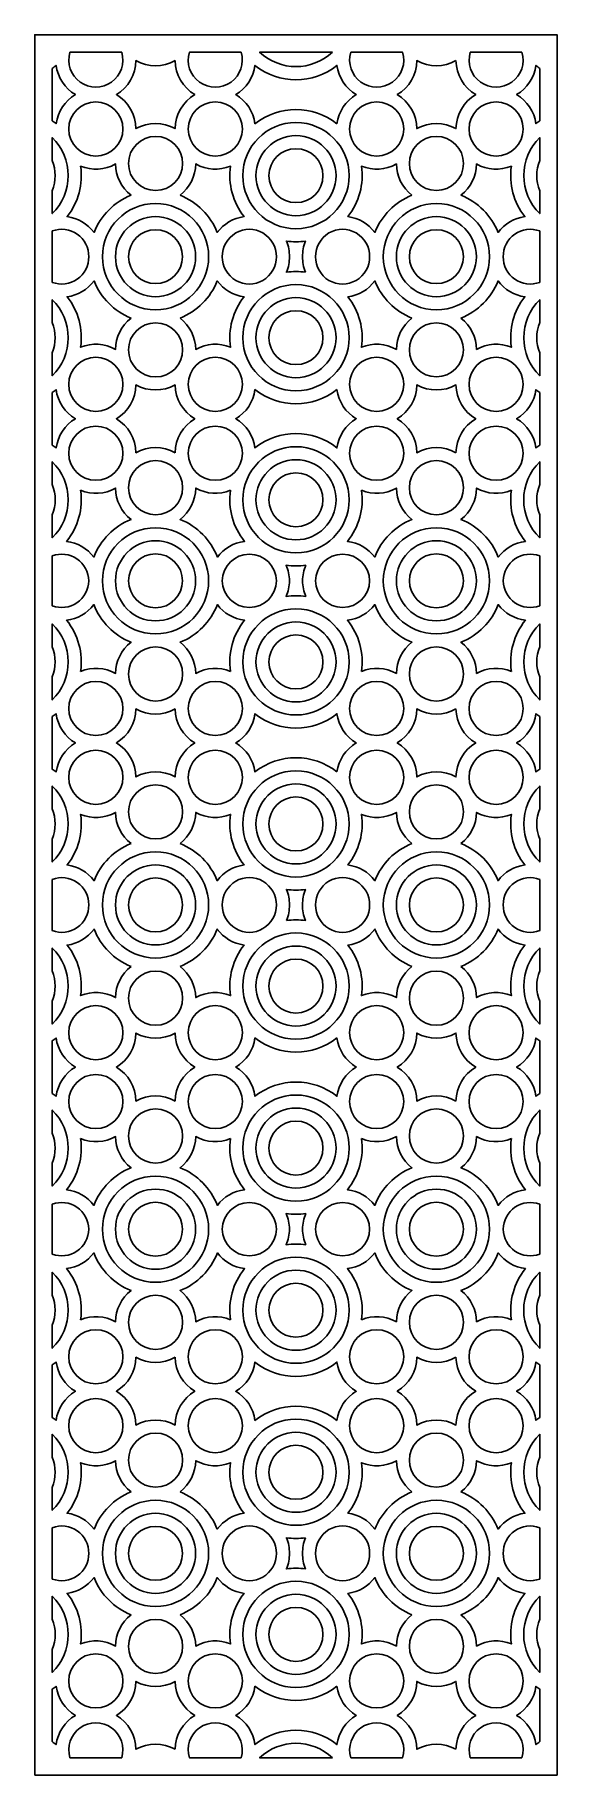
# Model space of a CAD drawing. Extents: x 2163 to 2763, y 2632 to 4632.
import ezdxf

# ---------------------------------------------------------------- set-up
doc = ezdxf.new("R2010")
doc.units = 0
doc.layers.add('LAYER_01', color=7, linetype='CONTINUOUS')

msp = doc.modelspace()

# ---------------------------------------------------------------- linework, layer by layer
at = {"layer": 'LAYER_01'}
for points in [[(2163.4, 2632), (2763.4, 2632), (2763.4, 4632), (2163.4, 4632)], [(2206.6, 4508.1), (2206.6, 4508.1)], [(2397.6, 4508.1), (2397.6, 4508.1)], [(2529.2, 4508.1), (2529.2, 4508.1)], [(2720.2, 4508.1), (2720.2, 4508.1)], [(2624.7, 4453), (2624.7, 4453)], [(2432.9, 4417.3), (2432.9, 4417.3)], [(2493.9, 4417.3), (2493.9, 4417.3)], [(2432.9, 4336.7), (2432.9, 4336.7)], [(2493.9, 4336.7), (2493.9, 4336.7)], [(2206.6, 4245.9), (2206.6, 4245.9)], [(2397.6, 4245.9), (2397.6, 4245.9)], [(2529.2, 4245.9), (2529.2, 4245.9)], [(2720.2, 4245.9), (2720.2, 4245.9)], [(2206.6, 4135.6), (2206.6, 4135.6)], [(2397.6, 4135.6), (2397.6, 4135.6)], [(2529.2, 4135.6), (2529.2, 4135.6)], [(2720.2, 4135.6), (2720.2, 4135.6)], [(2302.1, 4080.5), (2302.1, 4080.5), (2302.1, 4080.5), (2302.1, 4080.5), (2302.1, 4080.5), (2302.1, 4080.5), (2302.1, 4080.5), (2302.1, 4080.5)], [(2624.7, 4080.5), (2624.7, 4080.5), (2624.7, 4080.5), (2624.7, 4080.5), (2624.7, 4080.5), (2624.7, 4080.5)], [(2302.1, 3928.5), (2302.1, 3928.5), (2302.1, 3928.5), (2302.1, 3928.5), (2302.1, 3928.5), (2302.1, 3928.5), (2302.1, 3928.5), (2302.1, 3928.5)], [(2624.7, 3928.5), (2624.7, 3928.5), (2624.7, 3928.5), (2624.7, 3928.5), (2624.7, 3928.5), (2624.7, 3928.5)], [(2206.6, 3873.3), (2206.6, 3873.3)], [(2397.6, 3873.3), (2397.6, 3873.3)], [(2529.2, 3873.3), (2529.2, 3873.3)], [(2720.2, 3873.3), (2720.2, 3873.3)], [(2206.6, 3763.1), (2206.6, 3763.1)], [(2397.6, 3763.1), (2397.6, 3763.1)], [(2529.2, 3763.1), (2529.2, 3763.1)], [(2720.2, 3763.1), (2720.2, 3763.1)], [(2302.1, 3708), (2302.1, 3708)], [(2624.7, 3708), (2624.7, 3708)], [(2432.9, 3672.3), (2432.9, 3672.3)], [(2493.9, 3672.3), (2493.9, 3672.3)], [(2432.9, 3591.7), (2432.9, 3591.7)], [(2493.9, 3591.7), (2493.9, 3591.7)], [(2302.1, 3555.9), (2302.1, 3555.9)], [(2624.7, 3555.9), (2624.7, 3555.9)], [(2206.6, 3500.8), (2206.6, 3500.8)], [(2397.6, 3500.8), (2397.6, 3500.8)], [(2529.2, 3500.8), (2529.2, 3500.8)], [(2720.2, 3500.8), (2720.2, 3500.8)], [(2206.6, 3390.6), (2206.6, 3390.6)], [(2397.6, 3390.6), (2397.6, 3390.6)], [(2529.2, 3390.6), (2529.2, 3390.6)], [(2720.2, 3390.6), (2720.2, 3390.6)], [(2302.1, 3335.4), (2302.1, 3335.4), (2302.1, 3335.4), (2302.1, 3335.4), (2302.1, 3335.4), (2302.1, 3335.4), (2302.1, 3335.4), (2302.1, 3335.4)], [(2624.7, 3335.4), (2624.7, 3335.4), (2624.7, 3335.4), (2624.7, 3335.4), (2624.7, 3335.4), (2624.7, 3335.4)], [(2302.1, 3183.4), (2302.1, 3183.4), (2302.1, 3183.4), (2302.1, 3183.4), (2302.1, 3183.4), (2302.1, 3183.4), (2302.1, 3183.4), (2302.1, 3183.4)], [(2624.7, 3183.4), (2624.7, 3183.4), (2624.7, 3183.4), (2624.7, 3183.4), (2624.7, 3183.4), (2624.7, 3183.4)], [(2206.6, 3128.3), (2206.6, 3128.3)], [(2397.6, 3128.3), (2397.6, 3128.3)], [(2529.2, 3128.3), (2529.2, 3128.3)], [(2720.2, 3128.3), (2720.2, 3128.3)], [(2206.6, 3018.1), (2206.6, 3018.1)], [(2397.6, 3018.1), (2397.6, 3018.1)], [(2529.2, 3018.1), (2529.2, 3018.1)], [(2720.2, 3018.1), (2720.2, 3018.1)], [(2624.7, 2962.9), (2624.7, 2962.9)], [(2432.9, 2927.2), (2432.9, 2927.2)], [(2493.9, 2927.2), (2493.9, 2927.2)], [(2432.9, 2846.6), (2432.9, 2846.6)], [(2493.9, 2846.6), (2493.9, 2846.6)], [(2302.1, 2810.9), (2302.1, 2810.9)], [(2624.7, 2810.9), (2624.7, 2810.9)], [(2206.6, 2755.8), (2206.6, 2755.8)], [(2397.6, 2755.8), (2397.6, 2755.8)], [(2529.2, 2755.8), (2529.2, 2755.8)], [(2720.2, 2755.8), (2720.2, 2755.8)]]:
    msp.add_lwpolyline(points, close=True, dxfattribs=at)
for points in [[(2203.8, 4612, 1.353076), (2263.2, 4612)], [(2324.6, 4602.3, 0.261132), (2347.2, 4563.2, 0.261132), (2324.6, 4524.2, 0.261132), (2279.6, 4524.2, 0.261132), (2257.1, 4563.2, 0.261132), (2279.6, 4602.3, 0.261132)], [(2400.4, 4612, -1.353076), (2341, 4612)], [(2505.2, 4612, -0.39668), (2421.6, 4612)], [(2526.4, 4612, 1.353076), (2585.8, 4612)], [(2647.2, 4602.3, 0.261132), (2669.8, 4563.2, 0.261132), (2647.2, 4524.2, 0.261132), (2602.2, 4524.2, 0.261132), (2579.7, 4563.2, 0.261132), (2602.2, 4602.3, 0.261132)], [(2723, 4612, -1.353076), (2663.6, 4612)], [(2183.4, 4593.4, 0.018207), (2187.9, 4596.7, 0.22907), (2210, 4563.2, 0.22907), (2187.9, 4529.8, 0.018207), (2183.4, 4533.1)], [(2510.5, 4529.8, -0.22907), (2532.6, 4563.2, -0.22907), (2510.5, 4596.7, -0.346943), (2416.3, 4596.7, -0.22907), (2394.2, 4563.2, -0.22907), (2416.3, 4529.8, -0.346943)], [(2743.4, 4593.4, -0.018207), (2739, 4596.7, -0.22907), (2716.8, 4563.2, -0.22907), (2739, 4529.8, -0.018207), (2743.4, 4533.1)], [(2183.4, 4487.5, -0.195874), (2183.4, 4452.8), (2183.4, 4426.5, 0.421399), (2183.4, 4513.8)], [(2743.4, 4487.5, 0.195874), (2743.4, 4452.8), (2743.4, 4426.5, -0.421399), (2743.4, 4513.8)], [(2274, 4447.6, 0.207149), (2231.4, 4404.8, 0.202726), (2200.5, 4423, 0.205887), (2216, 4481, 0.22907), (2256.1, 4483.5, 0.22907)], [(2330.3, 4447.6, -0.207149), (2372.9, 4404.8, -0.202726), (2403.7, 4423, -0.205887), (2388.2, 4481, -0.22907), (2348.2, 4483.5, -0.22907)], [(2596.6, 4447.6, 0.207149), (2554, 4404.8, 0.202726), (2523.1, 4423, 0.205887), (2538.6, 4481, 0.22907), (2578.7, 4483.5, 0.22907)], [(2652.9, 4447.6, -0.207149), (2695.5, 4404.8, -0.202726), (2726.3, 4423, -0.205887), (2710.8, 4481, -0.22907), (2670.8, 4483.5, -0.22907)], [(2183.4, 4347.5, 0.528024), (2225.4, 4377, 0.528024), (2183.4, 4406.5)], [(2440.9, 4377, -1.013082), (2378.8, 4377, -1.013082)], [(2548, 4377, -1.013082), (2485.9, 4377, -1.013082)], [(2743.4, 4347.5, -0.528024), (2701.4, 4377, -0.528024), (2743.4, 4406.5)], [(2474.3, 4359.1, 0.072275), (2452.5, 4359.1, 0.099993), (2455.9, 4377, 0.099993), (2452.5, 4394.9, 0.072275), (2474.3, 4394.9, 0.099993), (2470.9, 4377, 0.099993)], [(2274, 4306.4, -0.207149), (2231.4, 4349.2, -0.202726), (2200.5, 4330.9, -0.205887), (2216, 4272.9, -0.22907), (2256.1, 4270.5, -0.22907)], [(2330.3, 4306.4, 0.207149), (2372.9, 4349.2, 0.202726), (2403.7, 4330.9, 0.205887), (2388.2, 4272.9, 0.22907), (2348.2, 4270.5, 0.22907)], [(2596.6, 4306.4, -0.207149), (2554, 4349.2, -0.202726), (2523.1, 4330.9, -0.205887), (2538.6, 4272.9, -0.22907), (2578.7, 4270.5, -0.22907)], [(2652.9, 4306.4, 0.207149), (2695.5, 4349.2, 0.202726), (2726.3, 4330.9, 0.205887), (2710.8, 4272.9, 0.22907), (2670.8, 4270.5, 0.22907)], [(2183.4, 4266.5, 0.195874), (2183.4, 4301.2), (2183.4, 4327.5, -0.421399), (2183.4, 4240.2)], [(2743.4, 4266.5, -0.195874), (2743.4, 4301.2), (2743.4, 4327.5, 0.421399), (2743.4, 4240.2)], [(2624.7, 4301, -1), (2624.7, 4238.9, -1), (2624.7, 4301), (2624.7, 4301)], [(2183.4, 4160.5, -0.018207), (2187.9, 4157.3, -0.22907), (2210, 4190.7, -0.22907), (2187.9, 4224.2, -0.018207), (2183.4, 4220.9)], [(2324.6, 4151.7, -0.261132), (2347.2, 4190.7, -0.261132), (2324.6, 4229.7, -0.261132), (2279.6, 4229.7, -0.261132), (2257.1, 4190.7, -0.261132), (2279.6, 4151.7, -0.261132)], [(2510.5, 4224.2, 0.22907), (2532.6, 4190.7, 0.22907), (2510.5, 4157.3, 0.346943), (2416.3, 4157.3, 0.22907), (2394.2, 4190.7, 0.22907), (2416.3, 4224.2, 0.346943)], [(2647.2, 4151.7, -0.261132), (2669.8, 4190.7, -0.261132), (2647.2, 4229.7, -0.261132), (2602.2, 4229.7, -0.261132), (2579.7, 4190.7, -0.261132), (2602.2, 4151.7, -0.261132)], [(2743.4, 4160.5, 0.018207), (2739, 4157.3, 0.22907), (2716.8, 4190.7, 0.22907), (2739, 4224.2, 0.018207), (2743.4, 4220.9)], [(2183.4, 4080.2, 0.195874), (2183.4, 4115), (2183.4, 4141.3, -0.421399), (2183.4, 4053.9)], [(2743.4, 4080.2, -0.195874), (2743.4, 4115), (2743.4, 4141.3, 0.421399), (2743.4, 4053.9)], [(2216, 4108.5, 0.22907), (2256.1, 4111, 0.22907), (2274, 4075.1, 0.209103), (2231.2, 4031.7, 0.20411), (2199.9, 4049.8, 0.209103)], [(2388.2, 4108.5, -0.22907), (2348.2, 4111, -0.22907), (2330.3, 4075.1, -0.209103), (2373.1, 4031.7, -0.20411), (2404.3, 4049.8, -0.209103)], [(2538.6, 4108.5, 0.22907), (2578.7, 4111, 0.22907), (2596.6, 4075.1, 0.209103), (2553.8, 4031.7, 0.20411), (2522.5, 4049.8, 0.209103)], [(2710.8, 4108.5, -0.22907), (2670.8, 4111, -0.22907), (2652.9, 4075.1, -0.209103), (2695.7, 4031.7, -0.20411), (2726.9, 4049.8, -0.209103)], [(2183.4, 3975.8, 0.519742), (2225.4, 4004.5, 0.519742), (2183.4, 4033.1)], [(2378.8, 4004.5, -0.987087), (2440.9, 4004.5, -0.987087)], [(2474.7, 4022.4, 0.100692), (2470.9, 4004.5, 0.100692), (2474.7, 3986.5, 0.07471), (2452.1, 3986.5, 0.100692), (2455.9, 4004.5, 0.100692), (2452.1, 4022.4, 0.07471)], [(2548, 4004.5, 0.987087), (2485.9, 4004.5, 0.987087)], [(2743.4, 3975.8, -0.519742), (2701.4, 4004.5, -0.519742), (2743.4, 4033.1)], [(2216, 3900.4, -0.22907), (2256.1, 3898, -0.22907), (2274, 3933.9, -0.209103), (2231.2, 3977.2, -0.20411), (2199.9, 3959.2, -0.209103)], [(2388.2, 3900.4, 0.22907), (2348.2, 3898, 0.22907), (2330.3, 3933.9, 0.209103), (2373.1, 3977.2, 0.20411), (2404.3, 3959.2, 0.209103)], [(2538.6, 3900.4, -0.22907), (2578.7, 3898, -0.22907), (2596.6, 3933.9, -0.209103), (2553.8, 3977.2, -0.20411), (2522.5, 3959.2, -0.209103)], [(2710.8, 3900.4, 0.22907), (2670.8, 3898, 0.22907), (2652.9, 3933.9, 0.209103), (2695.7, 3977.2, 0.20411), (2726.9, 3959.2, 0.209103)], [(2183.4, 3928.7, -0.195874), (2183.4, 3894), (2183.4, 3867.7, 0.421399), (2183.4, 3955)], [(2743.4, 3928.7, 0.195874), (2743.4, 3894), (2743.4, 3867.7, -0.421399), (2743.4, 3955)], [(2183.4, 3848.4, 0.018207), (2187.9, 3851.7, 0.22907), (2210, 3818.2, 0.22907), (2187.9, 3784.8, 0.018207), (2183.4, 3788)], [(2324.6, 3857.2, 0.261132), (2347.2, 3818.2, 0.261132), (2324.6, 3779.2, 0.261132), (2279.6, 3779.2, 0.261132), (2257.1, 3818.2, 0.261132), (2279.6, 3857.2, 0.261132)], [(2510.5, 3784.8, -0.22907), (2532.6, 3818.2, -0.22907), (2510.5, 3851.7, -0.346943), (2416.3, 3851.7, -0.22907), (2394.2, 3818.2, -0.22907), (2416.3, 3784.8, -0.346943)], [(2647.2, 3857.2, 0.261132), (2669.8, 3818.2, 0.261132), (2647.2, 3779.2, 0.261132), (2602.2, 3779.2, 0.261132), (2579.7, 3818.2, 0.261132), (2602.2, 3857.2, 0.261132)], [(2743.4, 3848.4, -0.018207), (2739, 3851.7, -0.22907), (2716.8, 3818.2, -0.22907), (2739, 3784.8, -0.018207), (2743.4, 3788)], [(2183.4, 3742.4, -0.195874), (2183.4, 3707.7), (2183.4, 3681.4, 0.421399), (2183.4, 3768.7)], [(2743.4, 3742.4, 0.195874), (2743.4, 3707.7), (2743.4, 3681.4, -0.421399), (2743.4, 3768.7)], [(2274, 3702.6, 0.207149), (2231.4, 3659.8, 0.202726), (2200.5, 3678, 0.205887), (2216, 3736, 0.22907), (2256.1, 3738.4, 0.22907)], [(2330.3, 3702.6, -0.207149), (2372.9, 3659.8, -0.202726), (2403.7, 3678, -0.205887), (2388.2, 3736, -0.22907), (2348.2, 3738.4, -0.22907)], [(2596.6, 3702.6, 0.207149), (2554, 3659.8, 0.202726), (2523.1, 3678, 0.205887), (2538.6, 3736, 0.22907), (2578.7, 3738.4, 0.22907)], [(2652.9, 3702.6, -0.207149), (2695.5, 3659.8, -0.202726), (2726.3, 3678, -0.205887), (2710.8, 3736, -0.22907), (2670.8, 3738.4, -0.22907)], [(2183.4, 3661.4, -0.528024), (2225.4, 3632, -0.528024), (2183.4, 3602.5)], [(2440.9, 3632, 1.013082), (2378.8, 3632, 1.013082)], [(2485.9, 3632, -1.013082), (2548, 3632, -1.013082)], [(2743.4, 3661.4, 0.528024), (2701.4, 3632, 0.528024), (2743.4, 3602.5)], [(2452.5, 3614, -0.072275), (2474.3, 3614, -0.099993), (2470.9, 3632, -0.099993), (2474.3, 3649.9, -0.072275), (2452.5, 3649.9, -0.099993), (2455.9, 3632, -0.099993)], [(2274, 3561.4, -0.207149), (2231.4, 3604.2, -0.202726), (2200.5, 3585.9, -0.205887), (2216, 3527.9, -0.22907), (2256.1, 3525.5, -0.22907)], [(2330.3, 3561.4, 0.207149), (2372.9, 3604.2, 0.202726), (2403.7, 3585.9, 0.205887), (2388.2, 3527.9, 0.22907), (2348.2, 3525.5, 0.22907)], [(2596.6, 3561.4, -0.207149), (2554, 3604.2, -0.202726), (2523.1, 3585.9, -0.205887), (2538.6, 3527.9, -0.22907), (2578.7, 3525.5, -0.22907)], [(2652.9, 3561.4, 0.207149), (2695.5, 3604.2, 0.202726), (2726.3, 3585.9, 0.205887), (2710.8, 3527.9, 0.22907), (2670.8, 3525.5, 0.22907)], [(2183.4, 3521.5, 0.195874), (2183.4, 3556.2), (2183.4, 3582.5, -0.421399), (2183.4, 3495.2)], [(2743.4, 3521.5, -0.195874), (2743.4, 3556.2), (2743.4, 3582.5, 0.421399), (2743.4, 3495.2)], [(2324.6, 3406.7, -0.261132), (2347.2, 3445.7, -0.261132), (2324.6, 3484.7, -0.261132), (2279.6, 3484.7, -0.261132), (2257.1, 3445.7, -0.261132), (2279.6, 3406.7, -0.261132)], [(2647.2, 3406.7, -0.261132), (2669.8, 3445.7, -0.261132), (2647.2, 3484.7, -0.261132), (2602.2, 3484.7, -0.261132), (2579.7, 3445.7, -0.261132), (2602.2, 3406.7, -0.261132)], [(2183.4, 3415.5, -0.018207), (2187.9, 3412.2, -0.22907), (2210, 3445.7, -0.22907), (2187.9, 3479.2, -0.018207), (2183.4, 3475.9)], [(2510.5, 3479.2, 0.22907), (2532.6, 3445.7, 0.22907), (2510.5, 3412.2, 0.346943), (2416.3, 3412.2, 0.22907), (2394.2, 3445.7, 0.22907), (2416.3, 3479.2, 0.346943)], [(2743.4, 3415.5, 0.018207), (2739, 3412.2, 0.22907), (2716.8, 3445.7, 0.22907), (2739, 3479.2, 0.018207), (2743.4, 3475.9)], [(2183.4, 3335.2, 0.195874), (2183.4, 3369.9), (2183.4, 3396.2, -0.421399), (2183.4, 3308.9)], [(2743.4, 3335.2, -0.195874), (2743.4, 3369.9), (2743.4, 3396.2, 0.421399), (2743.4, 3308.9)], [(2216, 3363.5, 0.22907), (2256.1, 3365.9, 0.22907), (2274, 3330, 0.209103), (2231.2, 3286.7, 0.20411), (2199.9, 3304.8, 0.209103)], [(2388.2, 3363.5, -0.22907), (2348.2, 3365.9, -0.22907), (2330.3, 3330, -0.209103), (2373.1, 3286.7, -0.20411), (2404.3, 3304.8, -0.209103)], [(2538.6, 3363.5, 0.22907), (2578.7, 3365.9, 0.22907), (2596.6, 3330, 0.209103), (2553.8, 3286.7, 0.20411), (2522.5, 3304.8, 0.209103)], [(2710.8, 3363.5, -0.22907), (2670.8, 3365.9, -0.22907), (2652.9, 3330, -0.209103), (2695.7, 3286.7, -0.20411), (2726.9, 3304.8, -0.209103)], [(2183.4, 3288.1, -0.519742), (2225.4, 3259.4, -0.519742), (2183.4, 3230.8)], [(2378.8, 3259.4, 0.987087), (2440.9, 3259.4, 0.987087)], [(2548, 3259.4, -0.987087), (2485.9, 3259.4, -0.987087)], [(2743.4, 3288.1, 0.519742), (2701.4, 3259.4, 0.519742), (2743.4, 3230.8)], [(2474.7, 3241.5, -0.100692), (2470.9, 3259.4, -0.100692), (2474.7, 3277.4, -0.07471), (2452.1, 3277.4, -0.100692), (2455.9, 3259.4, -0.100692), (2452.1, 3241.5, -0.07471)], [(2216, 3155.4, -0.22907), (2256.1, 3153, -0.22907), (2274, 3188.8, -0.209103), (2231.2, 3232.2, -0.20411), (2199.9, 3214.1, -0.209103)], [(2388.2, 3155.4, 0.22907), (2348.2, 3153, 0.22907), (2330.3, 3188.8, 0.209103), (2373.1, 3232.2, 0.20411), (2404.3, 3214.1, 0.209103)], [(2538.6, 3155.4, -0.22907), (2578.7, 3153, -0.22907), (2596.6, 3188.8, -0.209103), (2553.8, 3232.2, -0.20411), (2522.5, 3214.1, -0.209103)], [(2710.8, 3155.4, 0.22907), (2670.8, 3153, 0.22907), (2652.9, 3188.8, 0.209103), (2695.7, 3232.2, 0.20411), (2726.9, 3214.1, 0.209103)], [(2183.4, 3183.7, -0.195874), (2183.4, 3149), (2183.4, 3122.6, 0.421399), (2183.4, 3210)], [(2743.4, 3183.7, 0.195874), (2743.4, 3149), (2743.4, 3122.6, -0.421399), (2743.4, 3210)], [(2183.4, 3103.4, 0.018207), (2187.9, 3106.6, 0.22907), (2210, 3073.2, 0.22907), (2187.9, 3039.7, 0.018207), (2183.4, 3043)], [(2324.6, 3112.2, 0.261132), (2347.2, 3073.2, 0.261132), (2324.6, 3034.2, 0.261132), (2279.6, 3034.2, 0.261132), (2257.1, 3073.2, 0.261132), (2279.6, 3112.2, 0.261132)], [(2510.5, 3039.7, -0.22907), (2532.6, 3073.2, -0.22907), (2510.5, 3106.6, -0.346943), (2416.3, 3106.6, -0.22907), (2394.2, 3073.2, -0.22907), (2416.3, 3039.7, -0.346943)], [(2647.2, 3112.2, 0.261132), (2669.8, 3073.2, 0.261132), (2647.2, 3034.2, 0.261132), (2602.2, 3034.2, 0.261132), (2579.7, 3073.2, 0.261132), (2602.2, 3112.2, 0.261132)], [(2743.4, 3103.4, -0.018207), (2739, 3106.6, -0.22907), (2716.8, 3073.2, -0.22907), (2739, 3039.7, -0.018207), (2743.4, 3043)], [(2183.4, 2997.4, -0.195874), (2183.4, 2962.7), (2183.4, 2936.4, 0.421399), (2183.4, 3023.7)], [(2743.4, 2997.4, 0.195874), (2743.4, 2962.7), (2743.4, 2936.4, -0.421399), (2743.4, 3023.7)], [(2274, 2957.5, 0.207149), (2231.4, 2914.7, 0.202726), (2200.5, 2933, 0.205887), (2216, 2991, 0.22907), (2256.1, 2993.4, 0.22907)], [(2330.3, 2957.5, -0.207149), (2372.9, 2914.7, -0.202726), (2403.7, 2933, -0.205887), (2388.2, 2991, -0.22907), (2348.2, 2993.4, -0.22907)], [(2596.6, 2957.5, 0.207149), (2554, 2914.7, 0.202726), (2523.1, 2933, 0.205887), (2538.6, 2991, 0.22907), (2578.7, 2993.4, 0.22907)], [(2652.9, 2957.5, -0.207149), (2695.5, 2914.7, -0.202726), (2726.3, 2933, -0.205887), (2710.8, 2991, -0.22907), (2670.8, 2993.4, -0.22907)], [(2183.4, 2916.4, -0.528024), (2225.4, 2886.9, -0.528024), (2183.4, 2857.4)], [(2440.9, 2886.9, 1.013082), (2378.8, 2886.9, 1.013082)], [(2474.3, 2904.8, -0.072275), (2452.5, 2904.8, -0.099993), (2455.9, 2886.9, -0.099993), (2452.5, 2869, -0.072275), (2474.3, 2869, -0.099993), (2470.9, 2886.9, -0.099993)], [(2548, 2886.9, 1.013082), (2485.9, 2886.9, 1.013082)], [(2743.4, 2916.4, 0.528024), (2701.4, 2886.9, 0.528024), (2743.4, 2857.4)], [(2274, 2816.3, -0.207149), (2231.4, 2859.1, -0.202726), (2200.5, 2840.9, -0.205887), (2216, 2782.9, -0.22907), (2256.1, 2780.4, -0.22907)], [(2330.3, 2816.3, 0.207149), (2372.9, 2859.1, 0.202726), (2403.7, 2840.9, 0.205887), (2388.2, 2782.9, 0.22907), (2348.2, 2780.4, 0.22907)], [(2596.6, 2816.3, -0.207149), (2554, 2859.1, -0.202726), (2523.1, 2840.9, -0.205887), (2538.6, 2782.9, -0.22907), (2578.7, 2780.4, -0.22907)], [(2652.9, 2816.3, 0.207149), (2695.5, 2859.1, 0.202726), (2726.3, 2840.9, 0.205887), (2710.8, 2782.9, 0.22907), (2670.8, 2780.4, 0.22907)], [(2183.4, 2776.4, 0.195874), (2183.4, 2811.2), (2183.4, 2837.5, -0.421399), (2183.4, 2750.1)], [(2743.4, 2776.4, -0.195874), (2743.4, 2811.2), (2743.4, 2837.5, 0.421399), (2743.4, 2750.1)], [(2183.4, 2670.5, -0.018207), (2187.9, 2667.2, -0.22907), (2210, 2700.7, -0.22907), (2187.9, 2734.1, -0.018207), (2183.4, 2730.9)], [(2324.6, 2661.7, -0.261132), (2347.2, 2700.7, -0.261132), (2324.6, 2739.7, -0.261132), (2279.6, 2739.7, -0.261132), (2257.1, 2700.7, -0.261132), (2279.6, 2661.7, -0.261132)], [(2510.5, 2734.1, 0.22907), (2532.6, 2700.7, 0.22907), (2510.5, 2667.2, 0.346943), (2416.3, 2667.2, 0.22907), (2394.2, 2700.7, 0.22907), (2416.3, 2734.1, 0.346943)], [(2647.2, 2661.7, -0.261132), (2669.8, 2700.7, -0.261132), (2647.2, 2739.7, -0.261132), (2602.2, 2739.7, -0.261132), (2579.7, 2700.7, -0.261132), (2602.2, 2661.7, -0.261132)], [(2743.4, 2670.5, 0.018207), (2739, 2667.2, 0.22907), (2716.8, 2700.7, 0.22907), (2739, 2734.1, 0.018207), (2743.4, 2730.9)], [(2203.8, 2652, -1.353076), (2263.2, 2652)], [(2400.4, 2652, 1.353076), (2341, 2652)], [(2526.4, 2652, -1.353076), (2585.8, 2652)], [(2723, 2652, 1.353076), (2663.6, 2652)], [(2505.2, 2652, 0.39668), (2421.6, 2652)]]:
    msp.add_lwpolyline(points, format="xyb", close=True, dxfattribs=at)
for points in [[(2302.1, 4453, 0), (2302.1, 4453, 0)], [(2302.1, 4301, 0), (2302.1, 4301, 0)], [(2302.1, 2962.9, 0), (2302.1, 2962.9, 0)]]:
    msp.add_polyline3d(points, close=True, dxfattribs=at)
for centre, radius in [((2233.5, 4523.7), 31.1), ((2556.1, 4523.7), 31.1), ((2302.1, 4484.1), 31.1), ((2624.7, 4484.1), 31.1), ((2463.4, 4283.9), 61), ((2463.4, 4283.9), 46), ((2463.4, 4283.9), 31), ((2370.7, 4230.3), 31.1), ((2693.3, 4230.3), 31.1), ((2370.7, 4151.1), 31.1), ((2693.3, 4151.1), 31.1), ((2302.1, 4111.5), 31.1), ((2463.4, 4097.6), 61), ((2463.4, 4097.6), 46), ((2624.7, 4111.5), 31.1), ((2463.4, 4097.6), 31), ((2302.1, 4004.5), 31), ((2624.7, 4004.5), 31), ((2233.5, 3857.8), 31.1), ((2556.1, 3857.8), 31.1), ((2233.5, 3778.6), 31.1), ((2556.1, 3778.6), 31.1), ((2302.1, 3739), 31.1), ((2624.7, 3739), 31.1), ((2302.1, 3632), 61), ((2624.7, 3632), 61), ((2302.1, 3632), 46), ((2302.1, 3632), 31), ((2624.7, 3632), 46), ((2624.7, 3632), 31), ((2463.4, 3538.8), 61), ((2463.4, 3538.8), 46), ((2463.4, 3538.8), 31), ((2370.7, 3485.3), 31.1), ((2693.3, 3485.3), 31.1), ((2370.7, 3406.1), 31.1), ((2693.3, 3406.1), 31.1), ((2463.4, 3352.6), 61), ((2302.1, 3366.5), 31.1), ((2463.4, 3352.6), 46), ((2463.4, 3352.6), 31), ((2624.7, 3366.5), 31.1), ((2302.1, 3259.4), 61), ((2624.7, 3259.4), 61), ((2302.1, 3259.4), 46), ((2624.7, 3259.4), 46), ((2233.5, 3112.8), 31.1), ((2556.1, 3112.8), 31.1), ((2233.5, 3033.6), 31.1), ((2556.1, 3033.6), 31.1), ((2302.1, 2994), 31.1), ((2624.7, 2994), 31.1), ((2302.1, 2886.9), 61), ((2624.7, 2886.9), 61), ((2302.1, 2886.9), 46), ((2624.7, 2886.9), 46), ((2302.1, 2886.9), 31), ((2624.7, 2886.9), 31), ((2463.4, 2793.8), 61), ((2463.4, 2793.8), 46), ((2463.4, 2793.8), 31), ((2370.7, 2740.3), 31.1), ((2693.3, 2740.3), 31.1)]:
    msp.add_circle(centre, radius, dxfattribs=at)
at = {"layer": 'LAYER_01', "extrusion": (0, 0, -1)}
for centre, radius in [((-2370.7, 4523.7), 31.1), ((-2693.3, 4523.7), 31.1), ((-2463.4, 4470.1), 61), ((-2463.4, 4470.1), 46), ((-2463.4, 4470.1), 31), ((-2302.1, 4377), 61), ((-2302.1, 4377), 46), ((-2624.7, 4377), 61), ((-2624.7, 4377), 46), ((-2302.1, 4377), 31), ((-2624.7, 4377), 31), ((-2302.1, 4269.9), 31.1), ((-2233.5, 4230.3), 31.1), ((-2556.1, 4230.3), 31.1), ((-2233.5, 4151.1), 31.1), ((-2556.1, 4151.1), 31.1), ((-2302.1, 4004.5), 61), ((-2624.7, 4004.5), 61), ((-2302.1, 4004.5), 46), ((-2624.7, 4004.5), 46), ((-2463.4, 3911.3), 61), ((-2463.4, 3911.3), 46), ((-2463.4, 3911.3), 31), ((-2302.1, 3897.4), 31.1), ((-2624.7, 3897.4), 31.1), ((-2370.7, 3857.8), 31.1), ((-2693.3, 3857.8), 31.1), ((-2370.7, 3778.6), 31.1), ((-2693.3, 3778.6), 31.1), ((-2463.4, 3725.1), 61), ((-2463.4, 3725.1), 46), ((-2463.4, 3725.1), 31), ((-2302.1, 3524.9), 31.1), ((-2624.7, 3524.9), 31.1), ((-2233.5, 3485.3), 31.1), ((-2556.1, 3485.3), 31.1), ((-2233.5, 3406.1), 31.1), ((-2556.1, 3406.1), 31.1), ((-2302.1, 3259.4), 31), ((-2624.7, 3259.4), 31), ((-2463.4, 3166.3), 61), ((-2463.4, 3166.3), 46), ((-2302.1, 3152.4), 31.1), ((-2463.4, 3166.3), 31), ((-2624.7, 3152.4), 31.1), ((-2370.7, 3112.8), 31.1), ((-2693.3, 3112.8), 31.1), ((-2370.7, 3033.6), 31.1), ((-2693.3, 3033.6), 31.1), ((-2463.4, 2980.1), 61), ((-2463.4, 2980.1), 46), ((-2463.4, 2980.1), 31), ((-2302.1, 2779.9), 31.1), ((-2624.7, 2779.9), 31.1), ((-2233.5, 2740.3), 31.1), ((-2556.1, 2740.3), 31.1)]:
    msp.add_circle(centre, radius, dxfattribs=at)

doc.saveas('drawing.dxf')
